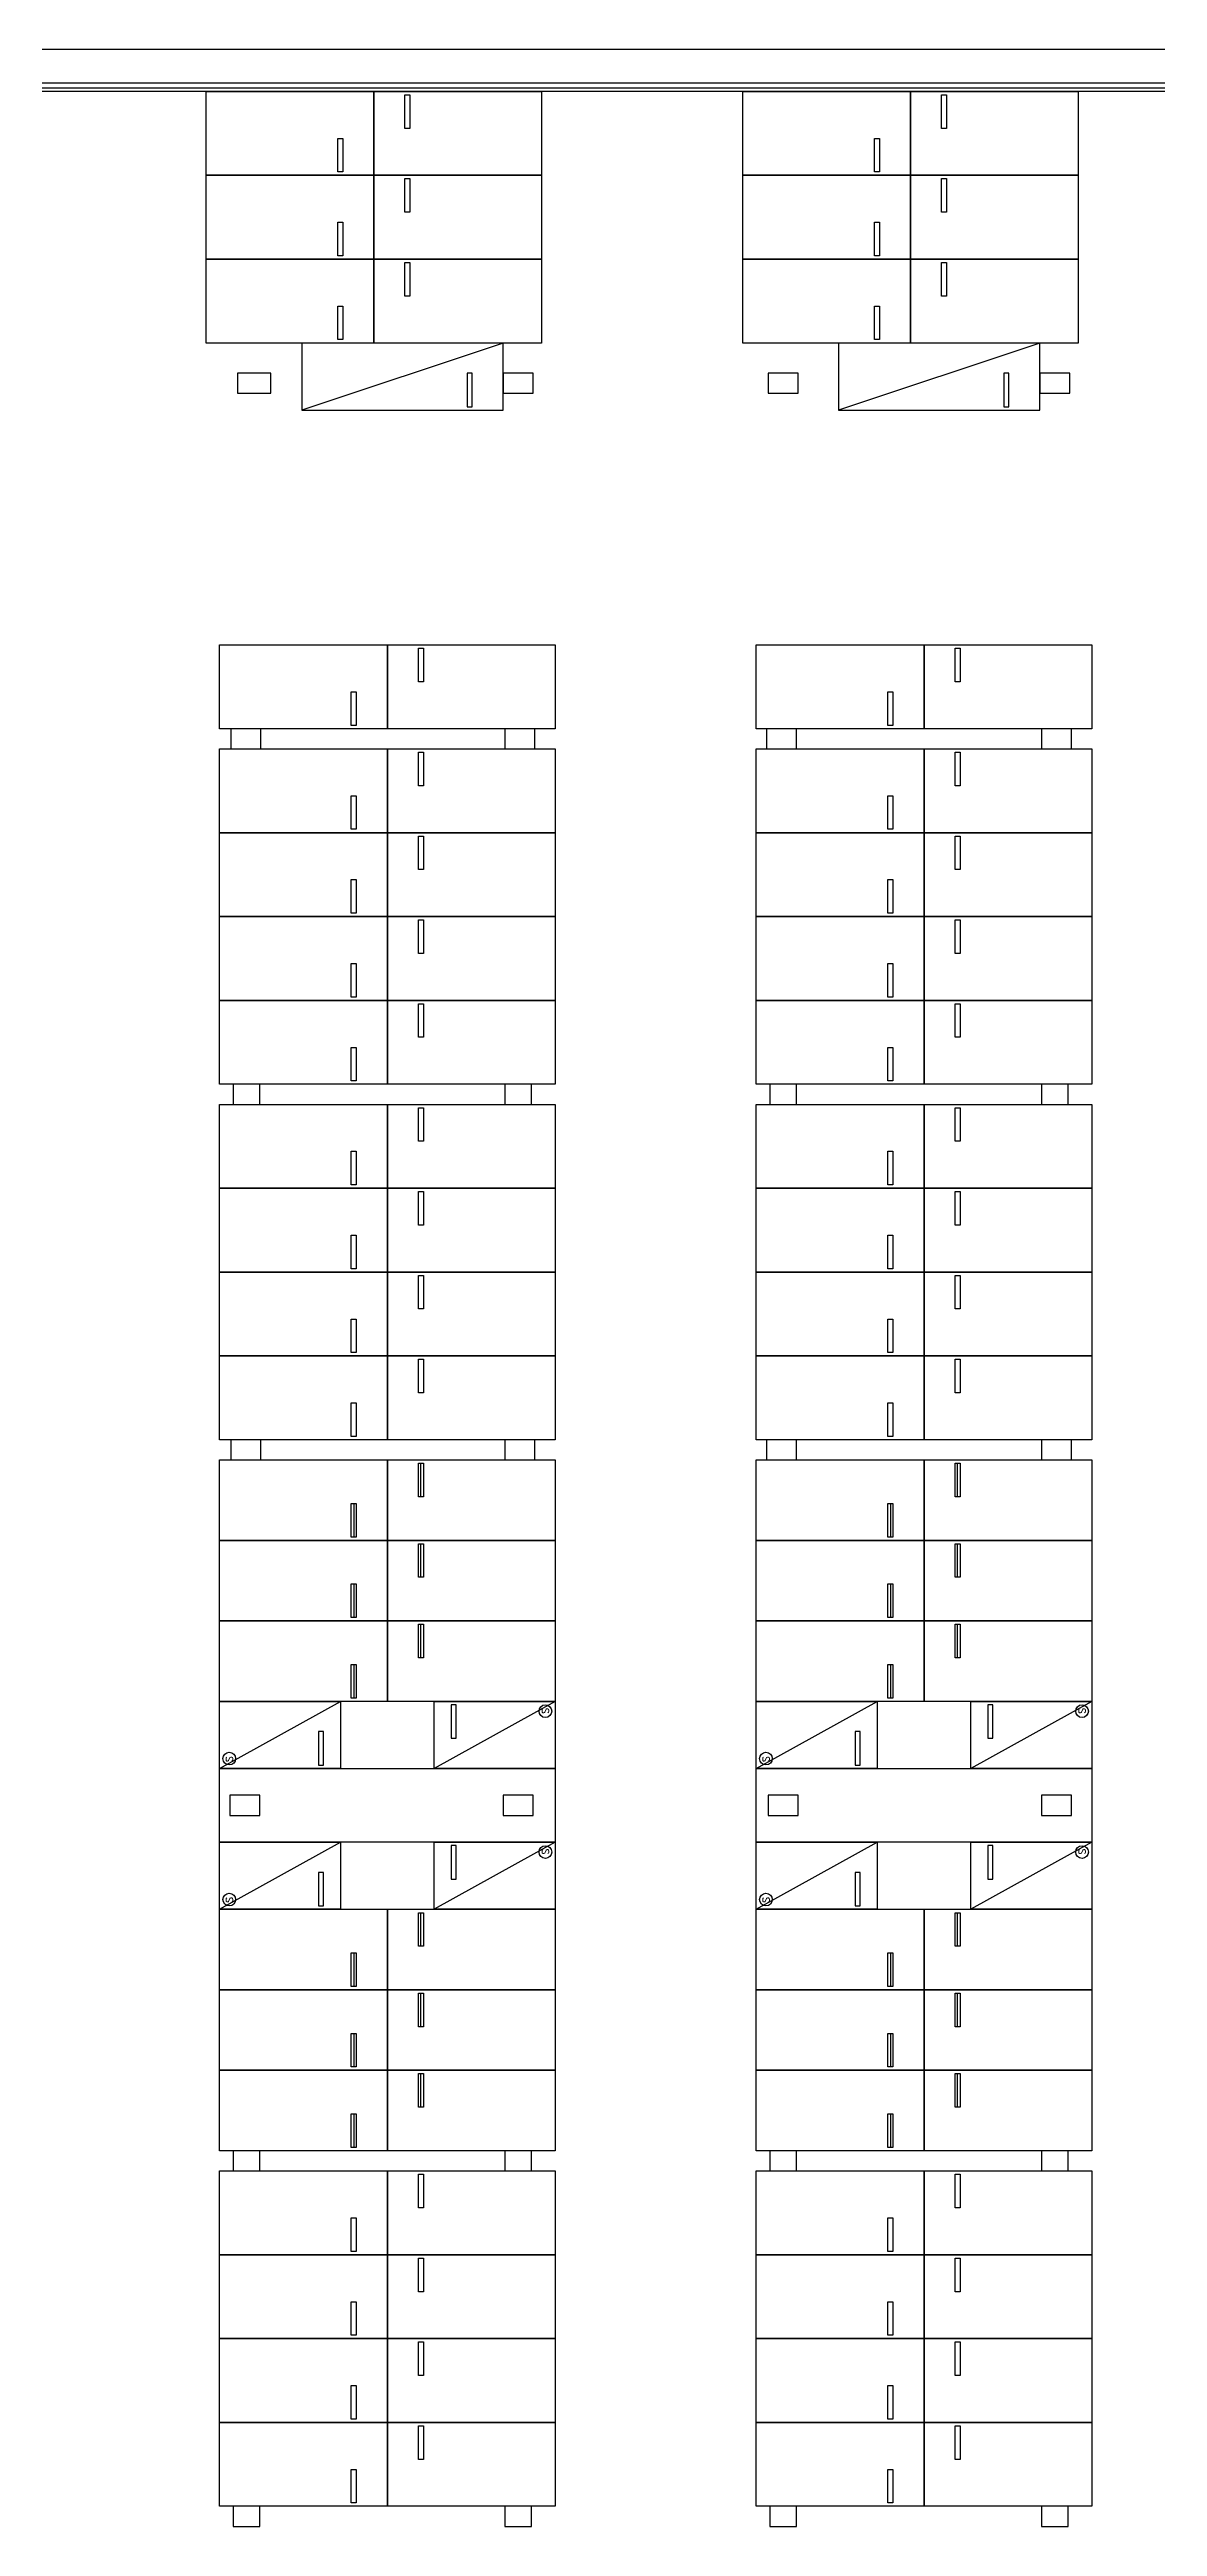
# Model space of a CAD drawing. Header units: millimetres. Extents: x -7614 to 421357, y 87385 to 341757.
# Drawn here: x 206249 to 239280, y 181027 to 254877 of the extents above; entities that cross this region are included whole.
import ezdxf

# ---------------------------------------------------------------- set-up
doc = ezdxf.new("R2010")
doc.units = ezdxf.units.MM
doc.header["$LTSCALE"] = 600
doc.header["$MEASUREMENT"] = 0
doc.layers.add('e-plan', color=9, linetype='CONTINUOUS')
doc.styles.add('kiahn', font='romans.shx', dxfattribs={"bigfont": 'cadhs.shx'})

msp = doc.modelspace()

# ---------------------------------------------------------------- linework, layer by layer
at = {"layer": 'e-plan'}
for p, q in [((328920, 254877), (180670, 254877)), ((336565, 253627), (179370, 253627)), ((244420, 253877), (179670, 253877)), ((329770, 253727), (179820, 253727)), ((210920, 251127), (210920, 253627)), ((210920, 253627), (215920, 253627)), ((215920, 253627), (215920, 251127)), ((215920, 251127), (215920, 253627)), ((215920, 253627), (220920, 253627)), ((216845, 253527), (216995, 253527)), ((216845, 252527), (216845, 253527)), ((216995, 253527), (216995, 252527)), ((220920, 253627), (220920, 251127)), ((226920, 251127), (226920, 253627)), ((226920, 253627), (231920, 253627)), ((231920, 253627), (231920, 251127)), ((231920, 251127), (231920, 253627)), ((231920, 253627), (236920, 253627)), ((232845, 253527), (232995, 253527)), ((232845, 252527), (232845, 253527)), ((232995, 253527), (232995, 252527)), ((236920, 253627), (236920, 251127)), ((214845, 251227), (214845, 252227)), ((214845, 252227), (214995, 252227)), ((214995, 252227), (214995, 251227)), ((216995, 252527), (216845, 252527)), ((230845, 251227), (230845, 252227)), ((230845, 252227), (230995, 252227)), ((230995, 252227), (230995, 251227)), ((232995, 252527), (232845, 252527)), ((210920, 248627), (210920, 251127)), ((210920, 251127), (215920, 251127)), ((215920, 251127), (210920, 251127)), ((214995, 251227), (214845, 251227)), ((215920, 251127), (215920, 248627)), ((220920, 251127), (215920, 251127)), ((215920, 248627), (215920, 251127)), ((215920, 251127), (220920, 251127)), ((220920, 251127), (220920, 248627)), ((226920, 248627), (226920, 251127)), ((226920, 251127), (231920, 251127)), ((231920, 251127), (226920, 251127)), ((230995, 251227), (230845, 251227)), ((231920, 251127), (231920, 248627)), ((236920, 251127), (231920, 251127)), ((231920, 248627), (231920, 251127)), ((231920, 251127), (236920, 251127)), ((236920, 251127), (236920, 248627)), ((216845, 251027), (216995, 251027)), ((216845, 250027), (216845, 251027)), ((216995, 251027), (216995, 250027)), ((232845, 251027), (232995, 251027)), ((232845, 250027), (232845, 251027)), ((232995, 251027), (232995, 250027)), ((214845, 248727), (214845, 249727)), ((214845, 249727), (214995, 249727)), ((214995, 249727), (214995, 248727)), ((216995, 250027), (216845, 250027)), ((230845, 248727), (230845, 249727)), ((230845, 249727), (230995, 249727)), ((230995, 249727), (230995, 248727)), ((232995, 250027), (232845, 250027)), ((215920, 248627), (210920, 248627)), ((210920, 246127), (210920, 248627)), ((210920, 248627), (215920, 248627)), ((214995, 248727), (214845, 248727)), ((215920, 248627), (215920, 246127)), ((220920, 248627), (215920, 248627)), ((215920, 246127), (215920, 248627)), ((215920, 248627), (220920, 248627)), ((216845, 248527), (216995, 248527)), ((216845, 247527), (216845, 248527)), ((216995, 248527), (216995, 247527)), ((220920, 248627), (220920, 246127)), ((231920, 248627), (226920, 248627)), ((226920, 246127), (226920, 248627)), ((226920, 248627), (231920, 248627)), ((230995, 248727), (230845, 248727)), ((231920, 248627), (231920, 246127)), ((236920, 248627), (231920, 248627)), ((231920, 246127), (231920, 248627)), ((231920, 248627), (236920, 248627)), ((232845, 248527), (232995, 248527)), ((232845, 247527), (232845, 248527)), ((232995, 248527), (232995, 247527)), ((236920, 248627), (236920, 246127)), ((216995, 247527), (216845, 247527)), ((232995, 247527), (232845, 247527)), ((214845, 246227), (214845, 247227)), ((214845, 247227), (214995, 247227)), ((214995, 247227), (214995, 246227)), ((230845, 246227), (230845, 247227)), ((230845, 247227), (230995, 247227)), ((230995, 247227), (230995, 246227)), ((215920, 246127), (210920, 246127)), ((219770, 246127), (213770, 244127)), ((219770, 246127), (213770, 246127)), ((213770, 246127), (213770, 244127)), ((214995, 246227), (214845, 246227)), ((220920, 246127), (215920, 246127)), ((219770, 244127), (219770, 246127)), ((231920, 246127), (226920, 246127)), ((235773, 246127), (229773, 244127)), ((235773, 246127), (229773, 246127)), ((229773, 246127), (229773, 244127)), ((230995, 246227), (230845, 246227)), ((236920, 246127), (231920, 246127)), ((235773, 244127), (235773, 246127)), ((218845, 245227), (218695, 245227)), ((218695, 245227), (218695, 244227)), ((218845, 244227), (218845, 245227)), ((234848, 245227), (234698, 245227)), ((234698, 245227), (234698, 244227)), ((234848, 244227), (234848, 245227)), ((213770, 244127), (219770, 244127)), ((218695, 244227), (218845, 244227)), ((229773, 244127), (235773, 244127)), ((234698, 244227), (234848, 244227)), ((211320, 234627), (211320, 237127)), ((211320, 237127), (216320, 237127)), ((216320, 237127), (216320, 234627)), ((216320, 234627), (216320, 237127)), ((216320, 237127), (221320, 237127)), ((221320, 237127), (221320, 234627)), ((227320, 234627), (227320, 237127)), ((227320, 237127), (232320, 237127)), ((232320, 237127), (232320, 234627)), ((232320, 234627), (232320, 237127)), ((232320, 237127), (237320, 237127)), ((237320, 237127), (237320, 234627)), ((217245, 237027), (217395, 237027)), ((217245, 236027), (217245, 237027)), ((217395, 237027), (217395, 236027)), ((233245, 237027), (233395, 237027)), ((233245, 236027), (233245, 237027)), ((233395, 237027), (233395, 236027)), ((215245, 234727), (215245, 235727)), ((215245, 235727), (215395, 235727)), ((215395, 235727), (215395, 234727)), ((217395, 236027), (217245, 236027)), ((231245, 234727), (231245, 235727)), ((231245, 235727), (231395, 235727)), ((231395, 235727), (231395, 234727)), ((233395, 236027), (233245, 236027)), ((216320, 234627), (211320, 234627)), ((215395, 234727), (215245, 234727)), ((221320, 234627), (216320, 234627)), ((232320, 234627), (227320, 234627)), ((231395, 234727), (231245, 234727)), ((237320, 234627), (232320, 234627)), ((211320, 231527), (211320, 234027)), ((211320, 234027), (216320, 234027)), ((216320, 234027), (216320, 231527)), ((216320, 231527), (216320, 234027)), ((216320, 234027), (221320, 234027)), ((217245, 233927), (217395, 233927)), ((217245, 232927), (217245, 233927)), ((217395, 233927), (217395, 232927)), ((221320, 234027), (221320, 231527)), ((227320, 231527), (227320, 234027)), ((227320, 234027), (232320, 234027)), ((232320, 234027), (232320, 231527)), ((232320, 231527), (232320, 234027)), ((232320, 234027), (237320, 234027)), ((233245, 233927), (233395, 233927)), ((233245, 232927), (233245, 233927)), ((233395, 233927), (233395, 232927)), ((237320, 234027), (237320, 231527)), ((217395, 232927), (217245, 232927)), ((233395, 232927), (233245, 232927)), ((215245, 231627), (215245, 232627)), ((215245, 232627), (215395, 232627)), ((215395, 232627), (215395, 231627)), ((231245, 231627), (231245, 232627)), ((231245, 232627), (231395, 232627)), ((231395, 232627), (231395, 231627)), ((211320, 229027), (211320, 231527)), ((211320, 231527), (216320, 231527)), ((216320, 231527), (211320, 231527)), ((215395, 231627), (215245, 231627)), ((216320, 231527), (216320, 229027)), ((221320, 231527), (216320, 231527)), ((216320, 229027), (216320, 231527)), ((216320, 231527), (221320, 231527)), ((217245, 231427), (217395, 231427)), ((217245, 230427), (217245, 231427)), ((217395, 231427), (217395, 230427)), ((221320, 231527), (221320, 229027)), ((227320, 229027), (227320, 231527)), ((227320, 231527), (232320, 231527)), ((232320, 231527), (227320, 231527)), ((231395, 231627), (231245, 231627)), ((232320, 231527), (232320, 229027)), ((237320, 231527), (232320, 231527)), ((232320, 229027), (232320, 231527)), ((232320, 231527), (237320, 231527)), ((233245, 231427), (233395, 231427)), ((233245, 230427), (233245, 231427)), ((233395, 231427), (233395, 230427)), ((237320, 231527), (237320, 229027)), ((217395, 230427), (217245, 230427)), ((233395, 230427), (233245, 230427)), ((215245, 229127), (215245, 230127)), ((215245, 230127), (215395, 230127)), ((215395, 230127), (215395, 229127)), ((231245, 229127), (231245, 230127)), ((231245, 230127), (231395, 230127)), ((231395, 230127), (231395, 229127)), ((211320, 226527), (211320, 229027)), ((211320, 229027), (216320, 229027)), ((216320, 229027), (211320, 229027)), ((215395, 229127), (215245, 229127)), ((216320, 229027), (216320, 226527)), ((221320, 229027), (216320, 229027)), ((216320, 226527), (216320, 229027)), ((216320, 229027), (221320, 229027)), ((221320, 229027), (221320, 226527)), ((227320, 226527), (227320, 229027)), ((227320, 229027), (232320, 229027)), ((232320, 229027), (227320, 229027)), ((231395, 229127), (231245, 229127)), ((232320, 229027), (232320, 226527)), ((237320, 229027), (232320, 229027)), ((232320, 226527), (232320, 229027)), ((232320, 229027), (237320, 229027)), ((237320, 229027), (237320, 226527)), ((217245, 228927), (217395, 228927)), ((217245, 227927), (217245, 228927)), ((217395, 228927), (217395, 227927)), ((233245, 228927), (233395, 228927)), ((233245, 227927), (233245, 228927)), ((233395, 228927), (233395, 227927)), ((215245, 226627), (215245, 227627)), ((215245, 227627), (215395, 227627)), ((215395, 227627), (215395, 226627)), ((217395, 227927), (217245, 227927)), ((231245, 226627), (231245, 227627)), ((231245, 227627), (231395, 227627)), ((231395, 227627), (231395, 226627)), ((233395, 227927), (233245, 227927)), ((216320, 226527), (211320, 226527)), ((211320, 224027), (211320, 226527)), ((211320, 226527), (216320, 226527)), ((215395, 226627), (215245, 226627)), ((216320, 226527), (216320, 224027)), ((221320, 226527), (216320, 226527)), ((216320, 224027), (216320, 226527)), ((216320, 226527), (221320, 226527)), ((217245, 226427), (217395, 226427)), ((217245, 225427), (217245, 226427)), ((217395, 226427), (217395, 225427)), ((221320, 226527), (221320, 224027)), ((232320, 226527), (227320, 226527)), ((227320, 224027), (227320, 226527)), ((227320, 226527), (232320, 226527)), ((231395, 226627), (231245, 226627)), ((232320, 226527), (232320, 224027)), ((237320, 226527), (232320, 226527)), ((232320, 224027), (232320, 226527)), ((232320, 226527), (237320, 226527)), ((233245, 226427), (233395, 226427)), ((233245, 225427), (233245, 226427)), ((233395, 226427), (233395, 225427)), ((237320, 226527), (237320, 224027)), ((217395, 225427), (217245, 225427)), ((233395, 225427), (233245, 225427)), ((215245, 224127), (215245, 225127)), ((215245, 225127), (215395, 225127)), ((215395, 225127), (215395, 224127)), ((231245, 224127), (231245, 225127)), ((231245, 225127), (231395, 225127)), ((231395, 225127), (231395, 224127)), ((216320, 224027), (211320, 224027)), ((215395, 224127), (215245, 224127)), ((221320, 224027), (216320, 224027)), ((232320, 224027), (227320, 224027)), ((231395, 224127), (231245, 224127)), ((237320, 224027), (232320, 224027)), ((211320, 220927), (211320, 223427)), ((211320, 223427), (216320, 223427)), ((216320, 223427), (216320, 220927)), ((216320, 220927), (216320, 223427)), ((216320, 223427), (221320, 223427)), ((217245, 223327), (217395, 223327)), ((217245, 222327), (217245, 223327)), ((217395, 223327), (217395, 222327)), ((221320, 223427), (221320, 220927)), ((227320, 220927), (227320, 223427)), ((227320, 223427), (232320, 223427)), ((232320, 223427), (232320, 220927)), ((232320, 220927), (232320, 223427)), ((232320, 223427), (237320, 223427)), ((233245, 223327), (233395, 223327)), ((233245, 222327), (233245, 223327)), ((233395, 223327), (233395, 222327)), ((237320, 223427), (237320, 220927)), ((217395, 222327), (217245, 222327)), ((233395, 222327), (233245, 222327)), ((215245, 221027), (215245, 222027)), ((215245, 222027), (215395, 222027)), ((215395, 222027), (215395, 221027)), ((231245, 221027), (231245, 222027)), ((231245, 222027), (231395, 222027)), ((231395, 222027), (231395, 221027)), ((211320, 218427), (211320, 220927)), ((211320, 220927), (216320, 220927)), ((216320, 220927), (211320, 220927)), ((215395, 221027), (215245, 221027)), ((216320, 220927), (216320, 218427)), ((221320, 220927), (216320, 220927)), ((216320, 218427), (216320, 220927)), ((216320, 220927), (221320, 220927)), ((217245, 220827), (217395, 220827)), ((217245, 219827), (217245, 220827)), ((217395, 220827), (217395, 219827)), ((221320, 220927), (221320, 218427)), ((232320, 220927), (227320, 220927)), ((227320, 218427), (227320, 220927)), ((227320, 220927), (232320, 220927)), ((231395, 221027), (231245, 221027)), ((232320, 220927), (232320, 218427)), ((237320, 220927), (232320, 220927)), ((232320, 218427), (232320, 220927)), ((232320, 220927), (237320, 220927)), ((233245, 220827), (233395, 220827)), ((233245, 219827), (233245, 220827)), ((233395, 220827), (233395, 219827)), ((237320, 220927), (237320, 218427)), ((215245, 218527), (215245, 219527)), ((215245, 219527), (215395, 219527)), ((215395, 219527), (215395, 218527)), ((217395, 219827), (217245, 219827)), ((231245, 218527), (231245, 219527)), ((231245, 219527), (231395, 219527)), ((231395, 219527), (231395, 218527)), ((233395, 219827), (233245, 219827)), ((211320, 215927), (211320, 218427)), ((211320, 218427), (216320, 218427)), ((216320, 218427), (211320, 218427)), ((215395, 218527), (215245, 218527)), ((216320, 218427), (216320, 215927)), ((221320, 218427), (216320, 218427)), ((216320, 215927), (216320, 218427)), ((216320, 218427), (221320, 218427)), ((217245, 218327), (217395, 218327)), ((217245, 217327), (217245, 218327)), ((217395, 218327), (217395, 217327)), ((221320, 218427), (221320, 215927)), ((232320, 218427), (227320, 218427)), ((227320, 215927), (227320, 218427)), ((227320, 218427), (232320, 218427)), ((231395, 218527), (231245, 218527)), ((232320, 218427), (232320, 215927)), ((237320, 218427), (232320, 218427)), ((232320, 215927), (232320, 218427)), ((232320, 218427), (237320, 218427)), ((233245, 218327), (233395, 218327)), ((233245, 217327), (233245, 218327)), ((233395, 218327), (233395, 217327)), ((237320, 218427), (237320, 215927)), ((217395, 217327), (217245, 217327)), ((233395, 217327), (233245, 217327)), ((215245, 216027), (215245, 217027)), ((215245, 217027), (215395, 217027)), ((215395, 217027), (215395, 216027)), ((231245, 216027), (231245, 217027)), ((231245, 217027), (231395, 217027)), ((231395, 217027), (231395, 216027)), ((216320, 215927), (211320, 215927)), ((211320, 213427), (211320, 215927)), ((211320, 215927), (216320, 215927)), ((215395, 216027), (215245, 216027)), ((216320, 215927), (216320, 213427)), ((221320, 215927), (216320, 215927)), ((216320, 213427), (216320, 215927)), ((216320, 215927), (221320, 215927)), ((217245, 215827), (217395, 215827)), ((217245, 214827), (217245, 215827)), ((217395, 215827), (217395, 214827)), ((221320, 215927), (221320, 213427)), ((232320, 215927), (227320, 215927)), ((227320, 213427), (227320, 215927)), ((227320, 215927), (232320, 215927)), ((231395, 216027), (231245, 216027)), ((232320, 215927), (232320, 213427)), ((237320, 215927), (232320, 215927)), ((232320, 213427), (232320, 215927)), ((232320, 215927), (237320, 215927)), ((233245, 215827), (233395, 215827)), ((233245, 214827), (233245, 215827)), ((233395, 215827), (233395, 214827)), ((237320, 215927), (237320, 213427)), ((215245, 213527), (215245, 214527)), ((215245, 214527), (215395, 214527)), ((215395, 214527), (215395, 213527)), ((217395, 214827), (217245, 214827)), ((231245, 213527), (231245, 214527)), ((231245, 214527), (231395, 214527)), ((231395, 214527), (231395, 213527)), ((233395, 214827), (233245, 214827)), ((216320, 213427), (211320, 213427)), ((215395, 213527), (215245, 213527)), ((221320, 213427), (216320, 213427)), ((232320, 213427), (227320, 213427)), ((231395, 213527), (231245, 213527)), ((237320, 213427), (232320, 213427)), ((211320, 210427), (211320, 212827)), ((211320, 212827), (216320, 212827)), ((216320, 212827), (216320, 210427)), ((216320, 210427), (216320, 212827)), ((216320, 212827), (221320, 212827)), ((217245, 212727), (217395, 212727)), ((217245, 211727), (217245, 212727)), ((217320, 211727), (217320, 212727)), ((217395, 212727), (217395, 211727)), ((221320, 212827), (221320, 210427)), ((227320, 210427), (227320, 212827)), ((227320, 212827), (232320, 212827)), ((232320, 212827), (232320, 210427)), ((232320, 210427), (232320, 212827)), ((232320, 212827), (237320, 212827)), ((233245, 212727), (233395, 212727)), ((233245, 211727), (233245, 212727)), ((233320, 211727), (233320, 212727)), ((233395, 212727), (233395, 211727)), ((237320, 212827), (237320, 210427)), ((215245, 210527), (215245, 211527)), ((215245, 211527), (215395, 211527)), ((215320, 211527), (215320, 210527)), ((215395, 211527), (215395, 210527)), ((217395, 211727), (217245, 211727)), ((231245, 210527), (231245, 211527)), ((231245, 211527), (231395, 211527)), ((231320, 211527), (231320, 210527)), ((231395, 211527), (231395, 210527)), ((233395, 211727), (233245, 211727)), ((215395, 210527), (215245, 210527)), ((231395, 210527), (231245, 210527)), ((211320, 208027), (211320, 210427)), ((211320, 210427), (216320, 210427)), ((216320, 210427), (211320, 210427)), ((216320, 210427), (216320, 208027)), ((221320, 210427), (216320, 210427)), ((216320, 208027), (216320, 210427)), ((216320, 210427), (221320, 210427)), ((217245, 210327), (217395, 210327)), ((217245, 209327), (217245, 210327)), ((217320, 209327), (217320, 210327)), ((217395, 210327), (217395, 209327)), ((221320, 210427), (221320, 208027)), ((227320, 208027), (227320, 210427)), ((227320, 210427), (232320, 210427)), ((232320, 210427), (227320, 210427)), ((232320, 210427), (232320, 208027)), ((237320, 210427), (232320, 210427)), ((232320, 208027), (232320, 210427)), ((232320, 210427), (237320, 210427)), ((233245, 210327), (233395, 210327)), ((233245, 209327), (233245, 210327)), ((233320, 209327), (233320, 210327)), ((233395, 210327), (233395, 209327)), ((237320, 210427), (237320, 208027)), ((215245, 208127), (215245, 209127)), ((215245, 209127), (215395, 209127)), ((215320, 209127), (215320, 208127)), ((215395, 209127), (215395, 208127)), ((217395, 209327), (217245, 209327)), ((231245, 208127), (231245, 209127)), ((231245, 209127), (231395, 209127)), ((231320, 209127), (231320, 208127)), ((231395, 209127), (231395, 208127)), ((233395, 209327), (233245, 209327)), ((211320, 205627), (211320, 208027)), ((211320, 208027), (216320, 208027)), ((216320, 208027), (211320, 208027)), ((215395, 208127), (215245, 208127)), ((216320, 208027), (216320, 205627)), ((221320, 208027), (216320, 208027)), ((216320, 205627), (216320, 208027)), ((216320, 208027), (221320, 208027)), ((217245, 207927), (217395, 207927)), ((217245, 206927), (217245, 207927)), ((217320, 206927), (217320, 207927)), ((217395, 207927), (217395, 206927)), ((221320, 208027), (221320, 205627)), ((227320, 205627), (227320, 208027)), ((227320, 208027), (232320, 208027)), ((232320, 208027), (227320, 208027)), ((231395, 208127), (231245, 208127)), ((232320, 208027), (232320, 205627)), ((237320, 208027), (232320, 208027)), ((232320, 205627), (232320, 208027)), ((232320, 208027), (237320, 208027)), ((233245, 207927), (233395, 207927)), ((233245, 206927), (233245, 207927)), ((233320, 206927), (233320, 207927)), ((233395, 207927), (233395, 206927)), ((237320, 208027), (237320, 205627)), ((217395, 206927), (217245, 206927)), ((233395, 206927), (233245, 206927)), ((215245, 205727), (215245, 206727)), ((215245, 206727), (215395, 206727)), ((215320, 206727), (215320, 205727)), ((215395, 206727), (215395, 205727)), ((231245, 205727), (231245, 206727)), ((231245, 206727), (231395, 206727)), ((231320, 206727), (231320, 205727)), ((231395, 206727), (231395, 205727)), ((211320, 203627), (214920, 205627)), ((211320, 203627), (211320, 205627)), ((211320, 205627), (214920, 205627)), ((216320, 205627), (211320, 205627)), ((214920, 205627), (214920, 203627)), ((215395, 205727), (215245, 205727)), ((221320, 205627), (216320, 205627)), ((221320, 205627), (217720, 203627)), ((217720, 205627), (221320, 205627)), ((217720, 203627), (217720, 205627)), ((218370, 205527), (218220, 205527)), ((218220, 205527), (218220, 204527)), ((218370, 204527), (218370, 205527)), ((221320, 205627), (221320, 203627)), ((227320, 203627), (230920, 205627)), ((227320, 203627), (227320, 205627)), ((227320, 205627), (230920, 205627)), ((232320, 205627), (227320, 205627)), ((230920, 205627), (230920, 203627)), ((231395, 205727), (231245, 205727)), ((237320, 205627), (232320, 205627)), ((237320, 205627), (233720, 203627)), ((233720, 205627), (237320, 205627)), ((233720, 203627), (233720, 205627)), ((234370, 205527), (234220, 205527)), ((234220, 205527), (234220, 204527)), ((234370, 204527), (234370, 205527)), ((237320, 205627), (237320, 203627)), ((214420, 204727), (214270, 204727)), ((214270, 204727), (214270, 203727)), ((214420, 203727), (214420, 204727)), ((230420, 204727), (230270, 204727)), ((230270, 204727), (230270, 203727)), ((230420, 203727), (230420, 204727)), ((218220, 204527), (218370, 204527)), ((234220, 204527), (234370, 204527)), ((211320, 203627), (221320, 203627)), ((211320, 201427), (211320, 203627)), ((214920, 203627), (211320, 203627)), ((214270, 203727), (214420, 203727)), ((221320, 203627), (217720, 203627)), ((221320, 203627), (221320, 201427)), ((227320, 203627), (237320, 203627)), ((227320, 201427), (227320, 203627)), ((230920, 203627), (227320, 203627)), ((230270, 203727), (230420, 203727)), ((237320, 203627), (233720, 203627)), ((237320, 203627), (237320, 201427)), ((211320, 199427), (214920, 201427)), ((221320, 201427), (211320, 201427)), ((211320, 199427), (211320, 201427)), ((211320, 201427), (214920, 201427)), ((214920, 201427), (214920, 199427)), ((221320, 201427), (217720, 199427)), ((217720, 201427), (221320, 201427)), ((217720, 199427), (217720, 201427)), ((218370, 201327), (218220, 201327)), ((218220, 201327), (218220, 200327)), ((218370, 200327), (218370, 201327)), ((221320, 201427), (221320, 199427)), ((237320, 201427), (227320, 201427)), ((227320, 199427), (230920, 201427)), ((227320, 199427), (227320, 201427)), ((227320, 201427), (230920, 201427)), ((230920, 201427), (230920, 199427)), ((237320, 201427), (233720, 199427)), ((233720, 201427), (237320, 201427)), ((233720, 199427), (233720, 201427)), ((234370, 201327), (234220, 201327)), ((234220, 201327), (234220, 200327)), ((234370, 200327), (234370, 201327)), ((237320, 201427), (237320, 199427)), ((214420, 200527), (214270, 200527)), ((214270, 200527), (214270, 199527)), ((214420, 199527), (214420, 200527)), ((218220, 200327), (218370, 200327)), ((230420, 200527), (230270, 200527)), ((230270, 200527), (230270, 199527)), ((230420, 199527), (230420, 200527)), ((234220, 200327), (234370, 200327)), ((214920, 199427), (211320, 199427)), ((211320, 197027), (211320, 199427)), ((211320, 199427), (216320, 199427)), ((214270, 199527), (214420, 199527)), ((216320, 199427), (216320, 197027)), ((216320, 197027), (216320, 199427)), ((216320, 199427), (221320, 199427)), ((221320, 199427), (217720, 199427)), ((221320, 199427), (221320, 197027)), ((230920, 199427), (227320, 199427)), ((227320, 197027), (227320, 199427)), ((227320, 199427), (232320, 199427)), ((230270, 199527), (230420, 199527)), ((232320, 199427), (232320, 197027)), ((232320, 197027), (232320, 199427)), ((232320, 199427), (237320, 199427)), ((237320, 199427), (233720, 199427)), ((237320, 199427), (237320, 197027)), ((217245, 199327), (217395, 199327)), ((217245, 198327), (217245, 199327)), ((217320, 198327), (217320, 199327)), ((217395, 199327), (217395, 198327)), ((233245, 199327), (233395, 199327)), ((233245, 198327), (233245, 199327)), ((233320, 198327), (233320, 199327)), ((233395, 199327), (233395, 198327)), ((215245, 197127), (215245, 198127)), ((215245, 198127), (215395, 198127)), ((215320, 198127), (215320, 197127)), ((215395, 198127), (215395, 197127)), ((217395, 198327), (217245, 198327)), ((231245, 197127), (231245, 198127)), ((231245, 198127), (231395, 198127)), ((231320, 198127), (231320, 197127)), ((231395, 198127), (231395, 197127)), ((233395, 198327), (233245, 198327)), ((211320, 194627), (211320, 197027)), ((211320, 197027), (216320, 197027)), ((216320, 197027), (211320, 197027)), ((215395, 197127), (215245, 197127)), ((216320, 197027), (216320, 194627)), ((221320, 197027), (216320, 197027)), ((216320, 194627), (216320, 197027)), ((216320, 197027), (221320, 197027)), ((217245, 196927), (217395, 196927)), ((217245, 195927), (217245, 196927)), ((217320, 195927), (217320, 196927)), ((217395, 196927), (217395, 195927)), ((221320, 197027), (221320, 194627)), ((227320, 194627), (227320, 197027)), ((227320, 197027), (232320, 197027)), ((232320, 197027), (227320, 197027)), ((231395, 197127), (231245, 197127)), ((232320, 197027), (232320, 194627)), ((237320, 197027), (232320, 197027)), ((232320, 194627), (232320, 197027)), ((232320, 197027), (237320, 197027)), ((233245, 196927), (233395, 196927)), ((233245, 195927), (233245, 196927)), ((233320, 195927), (233320, 196927)), ((233395, 196927), (233395, 195927)), ((237320, 197027), (237320, 194627)), ((215245, 194727), (215245, 195727)), ((215245, 195727), (215395, 195727)), ((215320, 195727), (215320, 194727)), ((215395, 195727), (215395, 194727)), ((217395, 195927), (217245, 195927)), ((231245, 194727), (231245, 195727)), ((231245, 195727), (231395, 195727)), ((231320, 195727), (231320, 194727)), ((231395, 195727), (231395, 194727)), ((233395, 195927), (233245, 195927)), ((211320, 192227), (211320, 194627)), ((211320, 194627), (216320, 194627)), ((216320, 194627), (211320, 194627)), ((215395, 194727), (215245, 194727)), ((216320, 194627), (216320, 192227)), ((221320, 194627), (216320, 194627)), ((216320, 192227), (216320, 194627)), ((216320, 194627), (221320, 194627)), ((217245, 194527), (217395, 194527)), ((217245, 193527), (217245, 194527)), ((217320, 193527), (217320, 194527)), ((217395, 194527), (217395, 193527)), ((221320, 194627), (221320, 192227)), ((227320, 192227), (227320, 194627)), ((227320, 194627), (232320, 194627)), ((232320, 194627), (227320, 194627)), ((231395, 194727), (231245, 194727)), ((232320, 194627), (232320, 192227)), ((237320, 194627), (232320, 194627)), ((232320, 192227), (232320, 194627)), ((232320, 194627), (237320, 194627)), ((233245, 194527), (233395, 194527)), ((233245, 193527), (233245, 194527)), ((233320, 193527), (233320, 194527)), ((233395, 194527), (233395, 193527)), ((237320, 194627), (237320, 192227)), ((217395, 193527), (217245, 193527)), ((233395, 193527), (233245, 193527)), ((215245, 192327), (215245, 193327)), ((215245, 193327), (215395, 193327)), ((215320, 193327), (215320, 192327)), ((215395, 193327), (215395, 192327)), ((231245, 192327), (231245, 193327)), ((231245, 193327), (231395, 193327)), ((231320, 193327), (231320, 192327)), ((231395, 193327), (231395, 192327)), ((216320, 192227), (211320, 192227)), ((215395, 192327), (215245, 192327)), ((221320, 192227), (216320, 192227)), ((232320, 192227), (227320, 192227)), ((231395, 192327), (231245, 192327)), ((237320, 192227), (232320, 192227)), ((211320, 189127), (211320, 191627)), ((211320, 191627), (216320, 191627)), ((216320, 191627), (216320, 189127)), ((216320, 189127), (216320, 191627)), ((216320, 191627), (221320, 191627)), ((217245, 191527), (217395, 191527)), ((217245, 190527), (217245, 191527)), ((217395, 191527), (217395, 190527)), ((221320, 191627), (221320, 189127)), ((227320, 189127), (227320, 191627)), ((227320, 191627), (232320, 191627)), ((232320, 191627), (232320, 189127)), ((232320, 189127), (232320, 191627)), ((232320, 191627), (237320, 191627)), ((233245, 191527), (233395, 191527)), ((233245, 190527), (233245, 191527)), ((233395, 191527), (233395, 190527)), ((237320, 191627), (237320, 189127)), ((215245, 189227), (215245, 190227)), ((215245, 190227), (215395, 190227)), ((215395, 190227), (215395, 189227)), ((217395, 190527), (217245, 190527)), ((231245, 189227), (231245, 190227)), ((231245, 190227), (231395, 190227)), ((231395, 190227), (231395, 189227)), ((233395, 190527), (233245, 190527)), ((211320, 186627), (211320, 189127)), ((211320, 189127), (216320, 189127)), ((216320, 189127), (211320, 189127)), ((215395, 189227), (215245, 189227)), ((216320, 189127), (216320, 186627)), ((221320, 189127), (216320, 189127)), ((216320, 186627), (216320, 189127)), ((216320, 189127), (221320, 189127)), ((221320, 189127), (221320, 186627)), ((227320, 186627), (227320, 189127)), ((227320, 189127), (232320, 189127)), ((232320, 189127), (227320, 189127)), ((231395, 189227), (231245, 189227)), ((232320, 189127), (232320, 186627)), ((237320, 189127), (232320, 189127)), ((232320, 186627), (232320, 189127)), ((232320, 189127), (237320, 189127)), ((237320, 189127), (237320, 186627)), ((217245, 189027), (217395, 189027)), ((217245, 188027), (217245, 189027)), ((217395, 189027), (217395, 188027)), ((233245, 189027), (233395, 189027)), ((233245, 188027), (233245, 189027)), ((233395, 189027), (233395, 188027)), ((215245, 186727), (215245, 187727)), ((215245, 187727), (215395, 187727)), ((215395, 187727), (215395, 186727)), ((217395, 188027), (217245, 188027)), ((231245, 186727), (231245, 187727)), ((231245, 187727), (231395, 187727)), ((231395, 187727), (231395, 186727)), ((233395, 188027), (233245, 188027)), ((211320, 184127), (211320, 186627)), ((211320, 186627), (216320, 186627)), ((216320, 186627), (211320, 186627)), ((215395, 186727), (215245, 186727)), ((216320, 186627), (216320, 184127)), ((221320, 186627), (216320, 186627)), ((216320, 184127), (216320, 186627)), ((216320, 186627), (221320, 186627)), ((217245, 186527), (217395, 186527)), ((217245, 185527), (217245, 186527)), ((217395, 186527), (217395, 185527)), ((221320, 186627), (221320, 184127)), ((227320, 184127), (227320, 186627)), ((227320, 186627), (232320, 186627)), ((232320, 186627), (227320, 186627)), ((231395, 186727), (231245, 186727)), ((232320, 186627), (232320, 184127)), ((237320, 186627), (232320, 186627)), ((232320, 184127), (232320, 186627)), ((232320, 186627), (237320, 186627)), ((233245, 186527), (233395, 186527)), ((233245, 185527), (233245, 186527)), ((233395, 186527), (233395, 185527)), ((237320, 186627), (237320, 184127)), ((217395, 185527), (217245, 185527)), ((233395, 185527), (233245, 185527)), ((215245, 184227), (215245, 185227)), ((215245, 185227), (215395, 185227)), ((215395, 185227), (215395, 184227)), ((231245, 184227), (231245, 185227)), ((231245, 185227), (231395, 185227)), ((231395, 185227), (231395, 184227)), ((216320, 184127), (211320, 184127)), ((211320, 181627), (211320, 184127)), ((211320, 184127), (216320, 184127)), ((215395, 184227), (215245, 184227)), ((216320, 184127), (216320, 181627)), ((221320, 184127), (216320, 184127)), ((216320, 181627), (216320, 184127)), ((216320, 184127), (221320, 184127)), ((217245, 184027), (217395, 184027)), ((217245, 183027), (217245, 184027)), ((217395, 184027), (217395, 183027)), ((221320, 184127), (221320, 181627)), ((232320, 184127), (227320, 184127)), ((227320, 181627), (227320, 184127)), ((227320, 184127), (232320, 184127)), ((231395, 184227), (231245, 184227)), ((232320, 184127), (232320, 181627)), ((237320, 184127), (232320, 184127)), ((232320, 181627), (232320, 184127)), ((232320, 184127), (237320, 184127)), ((233245, 184027), (233395, 184027)), ((233245, 183027), (233245, 184027)), ((233395, 184027), (233395, 183027)), ((237320, 184127), (237320, 181627)), ((215245, 181727), (215245, 182727)), ((215245, 182727), (215395, 182727)), ((215395, 182727), (215395, 181727)), ((217395, 183027), (217245, 183027)), ((231245, 181727), (231245, 182727)), ((231245, 182727), (231395, 182727)), ((231395, 182727), (231395, 181727)), ((233395, 183027), (233245, 183027)), ((215395, 181727), (215245, 181727)), ((231395, 181727), (231245, 181727)), ((216320, 181627), (211320, 181627)), ((221320, 181627), (216320, 181627)), ((232320, 181627), (227320, 181627)), ((237320, 181627), (232320, 181627))]:
    msp.add_line(p, q, dxfattribs=at)
at = {"layer": 'e-plan', "ltscale": 0.5}
for p, q in [((212850, 245227), (211850, 245227)), ((211850, 245227), (211850, 244627)), ((212850, 244627), (212850, 245227)), ((220670, 245227), (219770, 245227)), ((219770, 245227), (219770, 244627)), ((220670, 244627), (220670, 245227)), ((228570, 245227), (227670, 245227)), ((227670, 245227), (227670, 244627)), ((228570, 244627), (228570, 245227)), ((236670, 245227), (235770, 245227)), ((235770, 245227), (235770, 244627)), ((236670, 244627), (236670, 245227)), ((211850, 244627), (212850, 244627)), ((219770, 244627), (220670, 244627)), ((227670, 244627), (228570, 244627)), ((235770, 244627), (236670, 244627)), ((212550, 234627), (211650, 234627)), ((211650, 234627), (211650, 234027)), ((212550, 234027), (212550, 234627)), ((220720, 234627), (219820, 234627)), ((219820, 234627), (219820, 234027)), ((220720, 234027), (220720, 234627)), ((228520, 234627), (227620, 234627)), ((227620, 234627), (227620, 234027)), ((228520, 234027), (228520, 234627)), ((236720, 234627), (235820, 234627)), ((235820, 234627), (235820, 234027)), ((236720, 234027), (236720, 234627)), ((211650, 234027), (212550, 234027)), ((219820, 234027), (220720, 234027)), ((227620, 234027), (228520, 234027)), ((235820, 234027), (236720, 234027)), ((212520, 224027), (211720, 224027)), ((211720, 224027), (211720, 223427)), ((212520, 223427), (212520, 224027)), ((220620, 224027), (219820, 224027)), ((219820, 224027), (219820, 223427)), ((220620, 223427), (220620, 224027)), ((228520, 224027), (227720, 224027)), ((227720, 224027), (227720, 223427)), ((228520, 223427), (228520, 224027)), ((236620, 224027), (235820, 224027)), ((235820, 224027), (235820, 223427)), ((236620, 223427), (236620, 224027)), ((211720, 223427), (212520, 223427)), ((219820, 223427), (220620, 223427)), ((227720, 223427), (228520, 223427)), ((235820, 223427), (236620, 223427)), ((212550, 213427), (211650, 213427)), ((211650, 213427), (211650, 212827)), ((212550, 212827), (212550, 213427)), ((220720, 213427), (219820, 213427)), ((219820, 213427), (219820, 212827)), ((220720, 212827), (220720, 213427)), ((228520, 213427), (227620, 213427)), ((227620, 213427), (227620, 212827)), ((228520, 212827), (228520, 213427)), ((236720, 213427), (235820, 213427)), ((235820, 213427), (235820, 212827)), ((236720, 212827), (236720, 213427)), ((211650, 212827), (212550, 212827)), ((219820, 212827), (220720, 212827)), ((227620, 212827), (228520, 212827)), ((235820, 212827), (236720, 212827)), ((212520, 202827), (211620, 202827)), ((211620, 202827), (211620, 202227)), ((212520, 202227), (212520, 202827)), ((220670, 202827), (219770, 202827)), ((219770, 202827), (219770, 202227)), ((220670, 202227), (220670, 202827)), ((228570, 202827), (227670, 202827)), ((227670, 202827), (227670, 202227)), ((228570, 202227), (228570, 202827)), ((236720, 202827), (235820, 202827)), ((235820, 202827), (235820, 202227)), ((236720, 202227), (236720, 202827)), ((211620, 202227), (212520, 202227)), ((219770, 202227), (220670, 202227)), ((227670, 202227), (228570, 202227)), ((235820, 202227), (236720, 202227)), ((212520, 192227), (211720, 192227)), ((211720, 192227), (211720, 191627)), ((212520, 191627), (212520, 192227)), ((220620, 192227), (219820, 192227)), ((219820, 192227), (219820, 191627)), ((220620, 191627), (220620, 192227)), ((228520, 192227), (227720, 192227)), ((227720, 192227), (227720, 191627)), ((228520, 191627), (228520, 192227)), ((236620, 192227), (235820, 192227)), ((235820, 192227), (235820, 191627)), ((236620, 191627), (236620, 192227)), ((211720, 191627), (212520, 191627)), ((219820, 191627), (220620, 191627)), ((227720, 191627), (228520, 191627)), ((235820, 191627), (236620, 191627)), ((212520, 181627), (211720, 181627)), ((211720, 181627), (211720, 181027)), ((211720, 181027), (212520, 181027)), ((212520, 181027), (212520, 181627)), ((220620, 181627), (219820, 181627)), ((219820, 181627), (219820, 181027)), ((219820, 181027), (220620, 181027)), ((220620, 181027), (220620, 181627)), ((228520, 181627), (227720, 181627)), ((227720, 181627), (227720, 181027)), ((227720, 181027), (228520, 181027)), ((228520, 181027), (228520, 181627)), ((236620, 181627), (235820, 181627)), ((235820, 181627), (235820, 181027)), ((235820, 181027), (236620, 181027)), ((236620, 181027), (236620, 181627))]:
    msp.add_line(p, q, dxfattribs=at)
at = {"layer": 'e-plan', "lineweight": -3}
for centre in [(221032, 205335), (237032, 205335), (211608, 203919), (227608, 203919), (221032, 201135), (237032, 201135), (211608, 199719), (227608, 199719)]:
    msp.add_circle(centre, 189, dxfattribs=at)

# ---------------------------------------------------------------- texts
at = {"layer": 'e-plan', "lineweight": -3, "style": 'kiahn'}
for rotation, p in [(270, (220931, 205434)), (270, (236931, 205434)), (90, (211710, 203820)), (90, (227710, 203820)), (270, (220931, 201234)), (270, (236931, 201234)), (90, (211710, 199620)), (90, (227710, 199620))]:
    msp.add_text('S', height=200, rotation=rotation, dxfattribs=at).set_placement(p)

doc.saveas('drawing.dxf')
